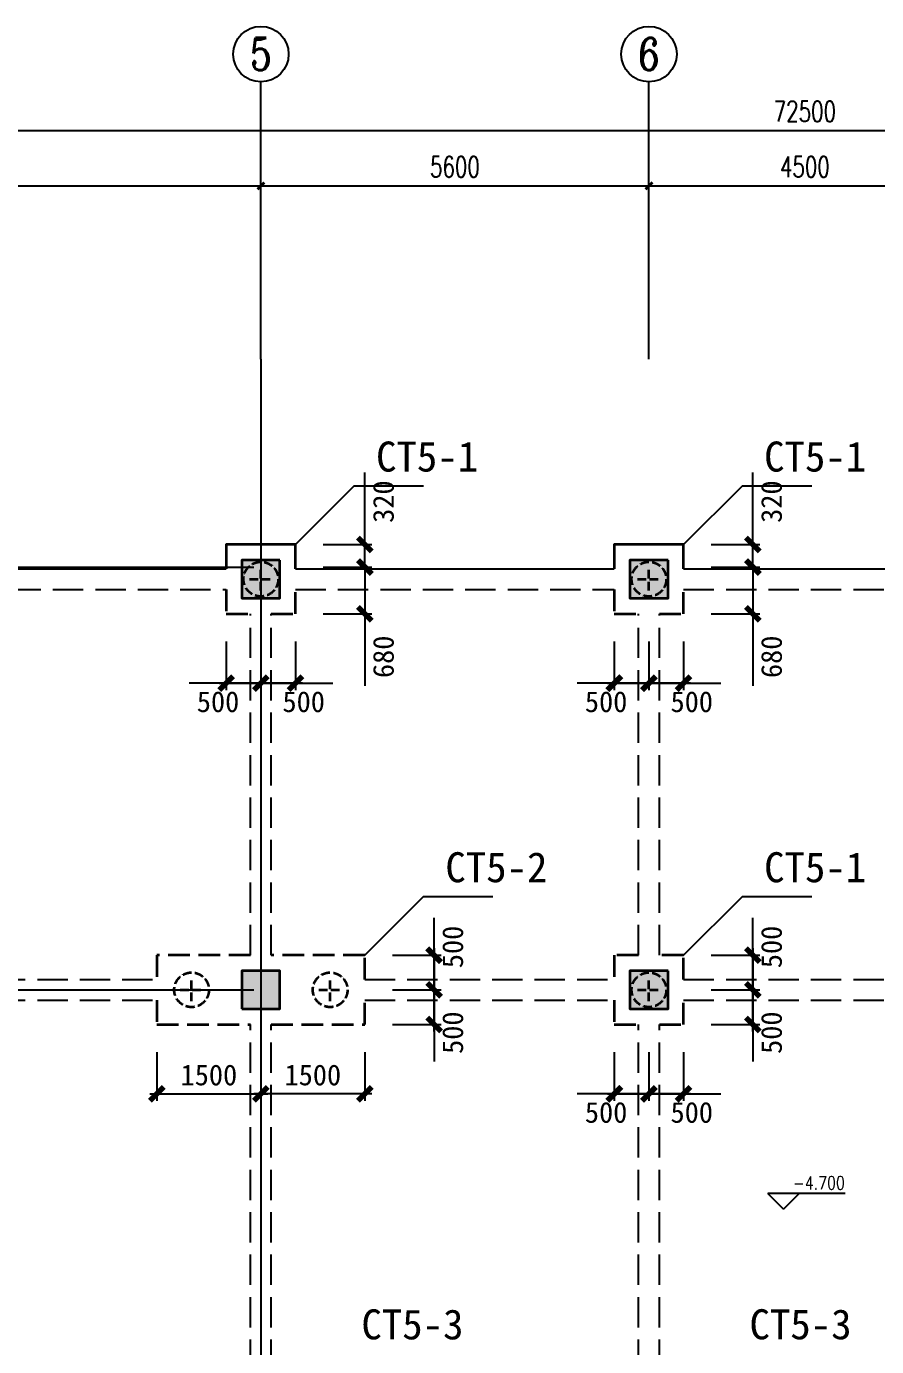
# Model space of a CAD drawing. Header units: millimetres. Extents: x -8252 to 341964, y -299084 to 206355.
# Drawn here: x 171950 to 184218, y 44969 to 64016 of the extents above; entities that cross this region are included whole.
import ezdxf
from ezdxf.enums import TextEntityAlignment as Align

# ---------------------------------------------------------------- set-up
doc = ezdxf.new("R2010")
doc.units = ezdxf.units.MM
doc.header["$LTSCALE"] = 500
doc.header["$PDMODE"] = 2
doc.header["$PDSIZE"] = 200
doc.linetypes.add('DASH', pattern=[0.35, 0.25, -0.1])
doc.linetypes.add('DASHDOT', pattern=[25.4, 12.7, -6.35, 0, -6.35])
for name, color, linetype in [('AXIS', 3, 'Continuous'), ('AXIS_TEXT', 7, 'Continuous'), ('dim____', 70, 'Continuous'), ('DOTE', 20, 'DASHDOT'), ('txt', 7, 'Continuous')]:
    doc.layers.add(name, color=color, linetype=linetype)
for name, color, linetype, lineweight in [('kz', 50, 'Continuous', 25), ('s117', 4, 'Continuous', 25), ('s121', 2, 'Continuous', 35), ('zkz', 200, 'Continuous', 35)]:
    doc.layers.add(name, color=color, linetype=linetype, lineweight=lineweight)
doc.styles.add('_TCH_AXIS', font='COMPLEX', dxfattribs={"bigfont": 'GBCBIG'})
doc.styles.add('_TCH_DIM_T3', font='SIMPLEX', dxfattribs={"width": 0.705882, "bigfont": 'GBCBIG'})
doc.styles.add('COMPLEX', font='COMPLEX')
doc.styles.add('DIM_FONT', font='txt.shx', dxfattribs={"width": 0.8, "bigfont": 'gbcbig.shx'})
doc.styles.add('宋体', font='')
doc.styles.get('宋体').set_extended_font_data('宋体')
doc.dimstyles.new('_TCH_ARCH&&100', dxfattribs={"dimtxt": 297.5, "dimasz": 100, "dimexe": 250, "dimexo": 300, "dimgap": 126.25, "dimtad": 1, "dimdec": 0, "dimzin": 0, "dimdsep": 46, "dimtxsty": '_TCH_DIM_T3', "dimblk": 'ARCHTICK', "dimcen": 0.09, "dimclrt": 7, "dimazin": 2, "dimtfac": 1, "dimtdec": 0, "dimtix": 1, "dimtmove": 2, "dimatfit": 3, "dimfxl": 100, "dimtolj": 1, "dimtzin": 0, "dimarcsym": 0})
doc.dimstyles.new('ISO-25', dxfattribs={"dimtxt": 2.5, "dimasz": 2.5, "dimexe": 1.25, "dimexo": 0.625, "dimtad": 1, "dimtxsty": 'Standard', "dimcen": 2.5, "dimadec": 0, "dimazin": 0, "dimtfac": 1, "dimtmove": 0, "dimatfit": 3, "dimfxl": 1, "dimarcsym": 0})

# ---------------------------------------------------------------- blocks, each defined once
blk = doc.blocks.new('_ArchTick')
at = {"color": 0, "linetype": 'ByBlock', "const_width": 0.4}
blk.add_lwpolyline([(-0.5, -0.5), (0.5, 0.5)], dxfattribs=at)
blk = doc.blocks.new('*D100')
at = {"layer": 'Defpoints', "color": 0, "transparency": 16777216}
for p in [(174833, 55541), (175333, 55541), (175333, 54541)]:
    blk.add_point(p, dxfattribs=at)
at = {"layer": 'dim____', "color": 0, "lineweight": -2, "transparency": 16777216}
for p, q in [((174833, 55141), (174833, 54441)), ((175333, 55141), (175333, 54441)), ((174733, 54541), (175333, 54541)), ((175333, 54541), (176370, 54541))]:
    blk.add_line(p, q, dxfattribs=at)
at = {"layer": 'dim____', "color": 0, "lineweight": -2, "transparency": 16777216, "xscale": 200, "yscale": 200, "zscale": 200, "rotation": 180}
blk.add_blockref('_ArchTick', (174833, 54541), dxfattribs=at)
at = {"layer": 'dim____', "color": 0, "lineweight": -2, "transparency": 16777216, "xscale": 200, "yscale": 200, "zscale": 200}
blk.add_blockref('_ArchTick', (175333, 54541), dxfattribs=at)
at = {"layer": 'dim____', "color": 7, "transparency": 16777216, "insert": (175951, 54271), "char_height": 300, "attachment_point": 5, "style": '宋体'}
blk.add_mtext('500', dxfattribs=at)
blk = doc.blocks.new('*D101')
at = {"layer": 'Defpoints', "color": 0, "transparency": 16777216}
for p in [(175333, 55541), (175833, 55541), (175333, 54541)]:
    blk.add_point(p, dxfattribs=at)
at = {"layer": 'dim____', "color": 0, "lineweight": -2, "transparency": 16777216}
for p, q in [((175333, 55141), (175333, 54441)), ((175833, 55141), (175833, 54441)), ((175333, 54541), (174296, 54541)), ((175933, 54541), (175333, 54541))]:
    blk.add_line(p, q, dxfattribs=at)
at = {"layer": 'dim____', "color": 0, "lineweight": -2, "transparency": 16777216, "xscale": 200, "yscale": 200, "zscale": 200, "rotation": 180}
blk.add_blockref('_ArchTick', (175333, 54541), dxfattribs=at)
at = {"layer": 'dim____', "color": 0, "lineweight": -2, "transparency": 16777216, "xscale": 200, "yscale": 200, "zscale": 200}
blk.add_blockref('_ArchTick', (175833, 54541), dxfattribs=at)
at = {"layer": 'dim____', "color": 7, "transparency": 16777216, "insert": (174715, 54271), "char_height": 300, "attachment_point": 5, "style": '宋体'}
blk.add_mtext('500', dxfattribs=at)
blk = doc.blocks.new('*D104')
at = {"layer": 'Defpoints', "color": 0, "transparency": 16777216}
for p in [(173833, 49616), (175333, 49616), (175333, 48616)]:
    blk.add_point(p, dxfattribs=at)
at = {"layer": 'dim____', "color": 0, "lineweight": -2, "transparency": 16777216}
for p, q in [((173833, 49216), (173833, 48516)), ((175333, 49216), (175333, 48516)), ((173733, 48616), (175433, 48616))]:
    blk.add_line(p, q, dxfattribs=at)
at = {"layer": 'dim____', "color": 0, "lineweight": -2, "transparency": 16777216, "xscale": 200, "yscale": 200, "zscale": 200, "rotation": 180}
blk.add_blockref('_ArchTick', (173833, 48616), dxfattribs=at)
at = {"layer": 'dim____', "color": 0, "lineweight": -2, "transparency": 16777216, "xscale": 200, "yscale": 200, "zscale": 200}
blk.add_blockref('_ArchTick', (175333, 48616), dxfattribs=at)
at = {"layer": 'dim____', "color": 7, "transparency": 16777216, "insert": (174583, 48886), "char_height": 300, "attachment_point": 5, "style": '宋体'}
blk.add_mtext('1500', dxfattribs=at)
blk = doc.blocks.new('*D105')
at = {"layer": 'Defpoints', "color": 0, "transparency": 16777216}
for p in [(175333, 49616), (176833, 49616), (175333, 48616)]:
    blk.add_point(p, dxfattribs=at)
at = {"layer": 'dim____', "color": 0, "lineweight": -2, "transparency": 16777216}
for p, q in [((175333, 49216), (175333, 48516)), ((176833, 49216), (176833, 48516)), ((176933, 48616), (175233, 48616))]:
    blk.add_line(p, q, dxfattribs=at)
at = {"layer": 'dim____', "color": 0, "lineweight": -2, "transparency": 16777216, "xscale": 200, "yscale": 200, "zscale": 200, "rotation": 180}
blk.add_blockref('_ArchTick', (175333, 48616), dxfattribs=at)
at = {"layer": 'dim____', "color": 0, "lineweight": -2, "transparency": 16777216, "xscale": 200, "yscale": 200, "zscale": 200}
blk.add_blockref('_ArchTick', (176833, 48616), dxfattribs=at)
at = {"layer": 'dim____', "color": 7, "transparency": 16777216, "insert": (176083, 48886), "char_height": 300, "attachment_point": 5, "style": '宋体'}
blk.add_mtext('1500', dxfattribs=at)
blk = doc.blocks.new('*D106')
at = {"layer": 'Defpoints', "color": 0, "transparency": 16777216}
for p in [(176833, 50116), (177833, 50116), (176833, 49616)]:
    blk.add_point(p, dxfattribs=at)
at = {"layer": 'dim____', "color": 0, "lineweight": -2, "transparency": 16777216}
for p, q in [((177833, 50116), (177833, 51153)), ((177233, 50116), (177933, 50116)), ((177833, 49516), (177833, 50116)), ((177233, 49616), (177933, 49616))]:
    blk.add_line(p, q, dxfattribs=at)
at = {"layer": 'dim____', "color": 0, "lineweight": -2, "transparency": 16777216, "xscale": 200, "yscale": 200, "zscale": 200}
for p, rotation in [((177833, 50116), 90), ((177833, 49616), 270)]:
    blk.add_blockref('_ArchTick', p, dxfattribs=dict(at, rotation=rotation))
at = {"layer": 'dim____', "color": 7, "transparency": 16777216, "insert": (178103, 50735), "char_height": 300, "attachment_point": 5, "rotation": 90, "style": '宋体'}
blk.add_mtext('500', dxfattribs=at)
blk = doc.blocks.new('*D107')
at = {"layer": 'Defpoints', "color": 0, "transparency": 16777216}
for p in [(176833, 50616), (176833, 50116), (177833, 50116)]:
    blk.add_point(p, dxfattribs=at)
at = {"layer": 'dim____', "color": 0, "lineweight": -2, "transparency": 16777216}
for p, q in [((177833, 50716), (177833, 50116)), ((177233, 50616), (177933, 50616)), ((177233, 50116), (177933, 50116)), ((177833, 50116), (177833, 49080))]:
    blk.add_line(p, q, dxfattribs=at)
at = {"layer": 'dim____', "color": 0, "lineweight": -2, "transparency": 16777216, "xscale": 200, "yscale": 200, "zscale": 200}
for p, rotation in [((177833, 50616), 90), ((177833, 50116), 270)]:
    blk.add_blockref('_ArchTick', p, dxfattribs=dict(at, rotation=rotation))
at = {"layer": 'dim____', "color": 7, "transparency": 16777216, "insert": (178103, 49498), "char_height": 300, "attachment_point": 5, "rotation": 90, "style": '宋体'}
blk.add_mtext('500', dxfattribs=at)
blk = doc.blocks.new('*D304')
at = {"layer": 'Defpoints', "color": 0, "transparency": 16777216}
for p in [(180433, 55541), (180933, 55541), (180933, 54541)]:
    blk.add_point(p, dxfattribs=at)
at = {"layer": 'dim____', "color": 0, "lineweight": -2, "transparency": 16777216}
for p, q in [((180433, 55141), (180433, 54441)), ((180933, 55141), (180933, 54441)), ((180333, 54541), (180933, 54541)), ((180933, 54541), (181970, 54541))]:
    blk.add_line(p, q, dxfattribs=at)
at = {"layer": 'dim____', "color": 0, "lineweight": -2, "transparency": 16777216, "xscale": 200, "yscale": 200, "zscale": 200, "rotation": 180}
blk.add_blockref('_ArchTick', (180433, 54541), dxfattribs=at)
at = {"layer": 'dim____', "color": 0, "lineweight": -2, "transparency": 16777216, "xscale": 200, "yscale": 200, "zscale": 200}
blk.add_blockref('_ArchTick', (180933, 54541), dxfattribs=at)
at = {"layer": 'dim____', "color": 7, "transparency": 16777216, "insert": (181551, 54271), "char_height": 300, "attachment_point": 5, "style": '宋体'}
blk.add_mtext('500', dxfattribs=at)
blk = doc.blocks.new('*D305')
at = {"layer": 'Defpoints', "color": 0, "transparency": 16777216}
for p in [(180933, 55541), (181433, 55541), (180933, 54541)]:
    blk.add_point(p, dxfattribs=at)
at = {"layer": 'dim____', "color": 0, "lineweight": -2, "transparency": 16777216}
for p, q in [((180933, 55141), (180933, 54441)), ((181433, 55141), (181433, 54441)), ((180933, 54541), (179896, 54541)), ((181533, 54541), (180933, 54541))]:
    blk.add_line(p, q, dxfattribs=at)
at = {"layer": 'dim____', "color": 0, "lineweight": -2, "transparency": 16777216, "xscale": 200, "yscale": 200, "zscale": 200, "rotation": 180}
blk.add_blockref('_ArchTick', (180933, 54541), dxfattribs=at)
at = {"layer": 'dim____', "color": 0, "lineweight": -2, "transparency": 16777216, "xscale": 200, "yscale": 200, "zscale": 200}
blk.add_blockref('_ArchTick', (181433, 54541), dxfattribs=at)
at = {"layer": 'dim____', "color": 7, "transparency": 16777216, "insert": (180315, 54271), "char_height": 300, "attachment_point": 5, "style": '宋体'}
blk.add_mtext('500', dxfattribs=at)
blk = doc.blocks.new('*D306')
at = {"layer": 'Defpoints', "color": 0, "transparency": 16777216}
for p in [(180433, 49616), (180933, 49616), (180933, 48616)]:
    blk.add_point(p, dxfattribs=at)
at = {"layer": 'dim____', "color": 0, "lineweight": -2, "transparency": 16777216}
for p, q in [((180433, 49216), (180433, 48516)), ((180933, 49216), (180933, 48516)), ((180333, 48616), (180933, 48616)), ((180933, 48616), (181970, 48616))]:
    blk.add_line(p, q, dxfattribs=at)
at = {"layer": 'dim____', "color": 0, "lineweight": -2, "transparency": 16777216, "xscale": 200, "yscale": 200, "zscale": 200, "rotation": 180}
blk.add_blockref('_ArchTick', (180433, 48616), dxfattribs=at)
at = {"layer": 'dim____', "color": 0, "lineweight": -2, "transparency": 16777216, "xscale": 200, "yscale": 200, "zscale": 200}
blk.add_blockref('_ArchTick', (180933, 48616), dxfattribs=at)
at = {"layer": 'dim____', "color": 7, "transparency": 16777216, "insert": (181551, 48346), "char_height": 300, "attachment_point": 5, "style": '宋体'}
blk.add_mtext('500', dxfattribs=at)
blk = doc.blocks.new('*D307')
at = {"layer": 'Defpoints', "color": 0, "transparency": 16777216}
for p in [(180933, 49616), (181433, 49616), (180933, 48616)]:
    blk.add_point(p, dxfattribs=at)
at = {"layer": 'dim____', "color": 0, "lineweight": -2, "transparency": 16777216}
for p, q in [((180933, 49216), (180933, 48516)), ((181433, 49216), (181433, 48516)), ((180933, 48616), (179896, 48616)), ((181533, 48616), (180933, 48616))]:
    blk.add_line(p, q, dxfattribs=at)
at = {"layer": 'dim____', "color": 0, "lineweight": -2, "transparency": 16777216, "xscale": 200, "yscale": 200, "zscale": 200, "rotation": 180}
blk.add_blockref('_ArchTick', (180933, 48616), dxfattribs=at)
at = {"layer": 'dim____', "color": 0, "lineweight": -2, "transparency": 16777216, "xscale": 200, "yscale": 200, "zscale": 200}
blk.add_blockref('_ArchTick', (181433, 48616), dxfattribs=at)
at = {"layer": 'dim____', "color": 7, "transparency": 16777216, "insert": (180315, 48346), "char_height": 300, "attachment_point": 5, "style": '宋体'}
blk.add_mtext('500', dxfattribs=at)
blk = doc.blocks.new('*D308')
at = {"layer": 'Defpoints', "color": 0, "transparency": 16777216}
for p in [(181433, 50116), (182433, 50116), (181433, 49616)]:
    blk.add_point(p, dxfattribs=at)
at = {"layer": 'dim____', "color": 0, "lineweight": -2, "transparency": 16777216}
for p, q in [((182433, 50116), (182433, 51153)), ((181833, 50116), (182533, 50116)), ((182433, 49516), (182433, 50116)), ((181833, 49616), (182533, 49616))]:
    blk.add_line(p, q, dxfattribs=at)
at = {"layer": 'dim____', "color": 0, "lineweight": -2, "transparency": 16777216, "xscale": 200, "yscale": 200, "zscale": 200}
for p, rotation in [((182433, 50116), 90), ((182433, 49616), 270)]:
    blk.add_blockref('_ArchTick', p, dxfattribs=dict(at, rotation=rotation))
at = {"layer": 'dim____', "color": 7, "transparency": 16777216, "insert": (182703, 50735), "char_height": 300, "attachment_point": 5, "rotation": 90, "style": '宋体'}
blk.add_mtext('500', dxfattribs=at)
blk = doc.blocks.new('*D309')
at = {"layer": 'Defpoints', "color": 0, "transparency": 16777216}
for p in [(181433, 50616), (181433, 50116), (182433, 50116)]:
    blk.add_point(p, dxfattribs=at)
at = {"layer": 'dim____', "color": 0, "lineweight": -2, "transparency": 16777216}
for p, q in [((182433, 50716), (182433, 50116)), ((181833, 50616), (182533, 50616)), ((181833, 50116), (182533, 50116)), ((182433, 50116), (182433, 49080))]:
    blk.add_line(p, q, dxfattribs=at)
at = {"layer": 'dim____', "color": 0, "lineweight": -2, "transparency": 16777216, "xscale": 200, "yscale": 200, "zscale": 200}
for p, rotation in [((182433, 50616), 90), ((182433, 50116), 270)]:
    blk.add_blockref('_ArchTick', p, dxfattribs=dict(at, rotation=rotation))
at = {"layer": 'dim____', "color": 7, "transparency": 16777216, "insert": (182703, 49498), "char_height": 300, "attachment_point": 5, "rotation": 90, "style": '宋体'}
blk.add_mtext('500', dxfattribs=at)
blk = doc.blocks.new('_AXISO')
blk.add_circle((0, 0), 0.5)
at = {"layer": 'AXIS_TEXT', "style": 'COMPLEX', "width": 1.041667}
blk.add_attdef('A', text='', height=0.56, dxfattribs=at).set_placement((-0.25, -0.28), (0.25, -0.28), align=Align.FIT)
blk = doc.blocks.new('*D855')
at = {"layer": 'AXIS', "color": 0, "lineweight": -2, "transparency": 16777216}
for p, q in [((146933, 59516), (146933, 62766)), ((219433, 59516), (219433, 62766)), ((146933, 62516), (219433, 62516))]:
    blk.add_line(p, q, dxfattribs=at)
at = {"layer": 'Defpoints', "color": 0, "transparency": 16777216}
for p in [(219433, 62516), (146933, 59216), (219433, 59216)]:
    blk.add_point(p, dxfattribs=at)
at = {"layer": 'AXIS', "color": 0, "lineweight": -2, "transparency": 16777216, "xscale": 100, "yscale": 100, "zscale": 100, "rotation": 180}
blk.add_blockref('_ArchTick', (146933, 62516), dxfattribs=at)
at = {"layer": 'AXIS', "color": 0, "lineweight": -2, "transparency": 16777216, "xscale": 100, "yscale": 100, "zscale": 100}
blk.add_blockref('_ArchTick', (219433, 62516), dxfattribs=at)
at = {"layer": 'AXIS', "color": 7, "transparency": 16777216, "insert": (183183, 62791), "char_height": 297.5, "attachment_point": 5, "style": '_TCH_DIM_T3'}
blk.add_mtext('\\A1;72500', dxfattribs=at)
blk = doc.blocks.new('*D859')
at = {"layer": 'AXIS', "color": 0, "lineweight": -2, "transparency": 16777216}
for p, q in [((166933, 59516), (166933, 61966)), ((175333, 59516), (175333, 61966)), ((166933, 61716), (175333, 61716))]:
    blk.add_line(p, q, dxfattribs=at)
at = {"layer": 'Defpoints', "color": 0, "transparency": 16777216}
for p in [(175333, 61716), (166933, 59216), (175333, 59216)]:
    blk.add_point(p, dxfattribs=at)
at = {"layer": 'AXIS', "color": 0, "lineweight": -2, "transparency": 16777216, "xscale": 100, "yscale": 100, "zscale": 100, "rotation": 180}
blk.add_blockref('_ArchTick', (166933, 61716), dxfattribs=at)
at = {"layer": 'AXIS', "color": 0, "lineweight": -2, "transparency": 16777216, "xscale": 100, "yscale": 100, "zscale": 100}
blk.add_blockref('_ArchTick', (175333, 61716), dxfattribs=at)
at = {"layer": 'AXIS', "color": 7, "transparency": 16777216, "insert": (171133, 61991), "char_height": 297.5, "attachment_point": 5, "style": '_TCH_DIM_T3'}
blk.add_mtext('\\A1;8400', dxfattribs=at)
blk = doc.blocks.new('*D860')
at = {"layer": 'AXIS', "color": 0, "lineweight": -2, "transparency": 16777216}
for p, q in [((175333, 59516), (175333, 61966)), ((180933, 59516), (180933, 61966)), ((175333, 61716), (180933, 61716))]:
    blk.add_line(p, q, dxfattribs=at)
at = {"layer": 'Defpoints', "color": 0, "transparency": 16777216}
for p in [(180933, 61716), (175333, 59216), (180933, 59216)]:
    blk.add_point(p, dxfattribs=at)
at = {"layer": 'AXIS', "color": 0, "lineweight": -2, "transparency": 16777216, "xscale": 100, "yscale": 100, "zscale": 100, "rotation": 180}
blk.add_blockref('_ArchTick', (175333, 61716), dxfattribs=at)
at = {"layer": 'AXIS', "color": 0, "lineweight": -2, "transparency": 16777216, "xscale": 100, "yscale": 100, "zscale": 100}
blk.add_blockref('_ArchTick', (180933, 61716), dxfattribs=at)
at = {"layer": 'AXIS', "color": 7, "transparency": 16777216, "insert": (178133, 61991), "char_height": 297.5, "attachment_point": 5, "style": '_TCH_DIM_T3'}
blk.add_mtext('\\A1;5600', dxfattribs=at)
blk = doc.blocks.new('*D861')
at = {"layer": 'AXIS', "color": 0, "lineweight": -2, "transparency": 16777216}
for p, q in [((180933, 59516), (180933, 61966)), ((185433, 59516), (185433, 61966)), ((180933, 61716), (185433, 61716))]:
    blk.add_line(p, q, dxfattribs=at)
at = {"layer": 'Defpoints', "color": 0, "transparency": 16777216}
for p in [(185433, 61716), (180933, 59216), (185433, 59216)]:
    blk.add_point(p, dxfattribs=at)
at = {"layer": 'AXIS', "color": 0, "lineweight": -2, "transparency": 16777216, "xscale": 100, "yscale": 100, "zscale": 100, "rotation": 180}
blk.add_blockref('_ArchTick', (180933, 61716), dxfattribs=at)
at = {"layer": 'AXIS', "color": 0, "lineweight": -2, "transparency": 16777216, "xscale": 100, "yscale": 100, "zscale": 100}
blk.add_blockref('_ArchTick', (185433, 61716), dxfattribs=at)
at = {"layer": 'AXIS', "color": 7, "transparency": 16777216, "insert": (183183, 61991), "char_height": 297.5, "attachment_point": 5, "style": '_TCH_DIM_T3'}
blk.add_mtext('\\A1;4500', dxfattribs=at)
blk = doc.blocks.new('*D1032')
at = {"layer": 'Defpoints', "color": 0, "transparency": 16777216}
for p in [(175833, 56216), (176833, 56216), (175833, 55541)]:
    blk.add_point(p, dxfattribs=at)
at = {"layer": 'dim____', "color": 0, "lineweight": -2, "transparency": 16777216}
for p, q in [((176233, 56216), (176933, 56216)), ((176833, 56216), (176833, 55441)), ((176233, 55541), (176933, 55541)), ((176833, 55541), (176833, 54500))]:
    blk.add_line(p, q, dxfattribs=at)
at = {"layer": 'dim____', "color": 0, "lineweight": -2, "transparency": 16777216, "xscale": 200, "yscale": 200, "zscale": 200}
for p, rotation in [((176833, 56216), 90), ((176833, 55541), 270)]:
    blk.add_blockref('_ArchTick', p, dxfattribs=dict(at, rotation=rotation))
at = {"layer": 'dim____', "color": 7, "transparency": 16777216, "insert": (177103, 54921), "char_height": 300, "attachment_point": 5, "rotation": 90, "style": '宋体'}
blk.add_mtext('680', dxfattribs=at)
blk = doc.blocks.new('*D1033')
at = {"layer": 'Defpoints', "color": 0, "transparency": 16777216}
for p in [(175833, 56541), (175833, 56216), (176833, 56216)]:
    blk.add_point(p, dxfattribs=at)
at = {"layer": 'dim____', "color": 0, "lineweight": -2, "transparency": 16777216}
for p, q in [((176833, 56541), (176833, 57578)), ((176833, 56216), (176833, 56641)), ((176233, 56541), (176933, 56541)), ((176233, 56216), (176933, 56216))]:
    blk.add_line(p, q, dxfattribs=at)
at = {"layer": 'dim____', "color": 0, "lineweight": -2, "transparency": 16777216, "xscale": 200, "yscale": 200, "zscale": 200}
for p, rotation in [((176833, 56541), 90), ((176833, 56216), 270)]:
    blk.add_blockref('_ArchTick', p, dxfattribs=dict(at, rotation=rotation))
at = {"layer": 'dim____', "color": 7, "transparency": 16777216, "insert": (177103, 57160), "char_height": 300, "attachment_point": 5, "rotation": 90, "style": '宋体'}
blk.add_mtext('320', dxfattribs=at)
blk = doc.blocks.new('*D1034')
at = {"layer": 'Defpoints', "color": 0, "transparency": 16777216}
for p in [(181433, 56216), (182433, 56216), (181433, 55541)]:
    blk.add_point(p, dxfattribs=at)
at = {"layer": 'dim____', "color": 0, "lineweight": -2, "transparency": 16777216}
for p, q in [((181833, 56216), (182533, 56216)), ((182433, 56216), (182433, 55441)), ((181833, 55541), (182533, 55541)), ((182433, 55541), (182433, 54500))]:
    blk.add_line(p, q, dxfattribs=at)
at = {"layer": 'dim____', "color": 0, "lineweight": -2, "transparency": 16777216, "xscale": 200, "yscale": 200, "zscale": 200}
for p, rotation in [((182433, 56216), 90), ((182433, 55541), 270)]:
    blk.add_blockref('_ArchTick', p, dxfattribs=dict(at, rotation=rotation))
at = {"layer": 'dim____', "color": 7, "transparency": 16777216, "insert": (182703, 54921), "char_height": 300, "attachment_point": 5, "rotation": 90, "style": '宋体'}
blk.add_mtext('680', dxfattribs=at)
blk = doc.blocks.new('*D1035')
at = {"layer": 'Defpoints', "color": 0, "transparency": 16777216}
for p in [(181433, 56541), (181433, 56216), (182433, 56216)]:
    blk.add_point(p, dxfattribs=at)
at = {"layer": 'dim____', "color": 0, "lineweight": -2, "transparency": 16777216}
for p, q in [((182433, 56541), (182433, 57578)), ((182433, 56216), (182433, 56641)), ((181833, 56541), (182533, 56541)), ((181833, 56216), (182533, 56216))]:
    blk.add_line(p, q, dxfattribs=at)
at = {"layer": 'dim____', "color": 0, "lineweight": -2, "transparency": 16777216, "xscale": 200, "yscale": 200, "zscale": 200}
for p, rotation in [((182433, 56541), 90), ((182433, 56216), 270)]:
    blk.add_blockref('_ArchTick', p, dxfattribs=dict(at, rotation=rotation))
at = {"layer": 'dim____', "color": 7, "transparency": 16777216, "insert": (182703, 57160), "char_height": 300, "attachment_point": 5, "rotation": 90, "style": '宋体'}
blk.add_mtext('320', dxfattribs=at)

msp = doc.modelspace()

# ---------------------------------------------------------------- hatches: boundary and pattern name
at = {"layer": 'kz'}
h = msp.add_hatch(color=52, dxfattribs=at)
h.dxf.hatch_style = 1
h.paths.add_polyline_path([(175608.088, 56316.423), (175058.088, 56316.423), (175058.088, 55766.423), (175608.088, 55766.423)])
h = msp.add_hatch(color=52, dxfattribs=at)
h.dxf.hatch_style = 1
h.paths.add_polyline_path([(181208.088, 56316.423), (180658.088, 56316.423), (180658.088, 55766.423), (181208.088, 55766.423)])
h = msp.add_hatch(color=52, dxfattribs=at)
h.dxf.hatch_style = 1
h.paths.add_polyline_path([(175058.088, 49841.423), (175608.088, 49841.423), (175608.088, 50391.423), (175058.088, 50391.423)])
h = msp.add_hatch(color=52, dxfattribs=at)
h.dxf.hatch_style = 1
h.paths.add_polyline_path([(181208.088, 50391.423), (180658.088, 50391.423), (180658.088, 49841.423), (181208.088, 49841.423)])

# ---------------------------------------------------------------- linework, layer by layer
at = {"layer": 'AXIS'}
for p, q in [((175333.088, 59216.423), (175333.088, 63216.423)), ((180933.088, 59216.423), (180933.088, 63216.423))]:
    msp.add_line(p, q, dxfattribs=at)
at = {"layer": 'dim____'}
for p, q in [((183766.894, 47175.678), (182649.105, 47175.678)), ((182874.105, 46950.678), (182649.105, 47175.678)), ((182874.105, 46950.678), (183099.105, 47175.678))]:
    msp.add_line(p, q, dxfattribs=at)
at = {"layer": 'DOTE', "ltscale": 5}
for p, q in [((175333.088, 59216.423), (175333.088, -2133.577)), ((143483.088, 56216.423), (222433.088, 56216.423)), ((143483.088, 50116.423), (222433.088, 50116.423))]:
    msp.add_line(p, q, dxfattribs=at)
at = {"layer": 'kz', "lineweight": 35}
for points in [[(175608.088, 56316.423), (175058.088, 56316.423), (175058.088, 55766.423), (175608.088, 55766.423)], [(181208.088, 56316.423), (180658.088, 56316.423), (180658.088, 55766.423), (181208.088, 55766.423)], [(175058.088, 49841.423), (175608.088, 49841.423), (175608.088, 50391.423), (175058.088, 50391.423)], [(181208.088, 50391.423), (180658.088, 50391.423), (180658.088, 49841.423), (181208.088, 49841.423)]]:
    msp.add_lwpolyline(points, close=True, dxfattribs=at)
at = {"layer": 's117'}
for p, q in [((167433.274, 56191.423), (174833.088, 56191.423)), ((175833.088, 56191.423), (180433.088, 56191.423)), ((181433.088, 56191.423), (184933.088, 56191.423))]:
    msp.add_line(p, q, dxfattribs=at)
at = {"layer": 's117', "linetype": 'DASH', "ltscale": 3.5}
for p, q in [((167433.274, 55891.423), (174833.088, 55891.423)), ((175833.088, 55891.423), (180433.088, 55891.423)), ((181433.088, 55891.423), (184933.088, 55891.423)), ((175183.088, 50616.423), (175183.088, 55541.423)), ((175483.088, 50616.423), (175483.088, 55541.423)), ((180783.088, 50616.423), (180783.088, 55541.423)), ((181083.088, 50616.423), (181083.088, 55541.423)), ((168433.19, 50266.423), (173833.088, 50266.423)), ((176833.088, 50266.423), (180433.088, 50266.423)), ((181433.088, 50266.423), (184933.088, 50266.423)), ((168433.19, 49966.423), (173833.088, 49966.423)), ((176833.088, 49966.423), (180433.088, 49966.423)), ((181433.088, 49966.423), (184933.088, 49966.423)), ((175183.088, 44021.123), (175183.088, 49616.423)), ((175483.088, 44021.123), (175483.088, 49616.423)), ((180783.088, 44021.123), (180783.088, 49616.423)), ((181083.088, 44021.123), (181083.088, 49616.423))]:
    msp.add_line(p, q, dxfattribs=at)
at = {"layer": 's121'}
for points in [[(175833.088, 56191.423), (175833.088, 56541.423), (174833.088, 56541.423), (174833.088, 56191.423)], [(181433.088, 56191.423), (181433.088, 56541.423), (180433.088, 56541.423), (180433.088, 56191.423)]]:
    msp.add_lwpolyline(points, dxfattribs=at)
at = {"layer": 's121', "linetype": 'DASH', "ltscale": 2.5}
for points in [[(174833.088, 55891.423), (174833.088, 55541.423), (175183.088, 55541.423)], [(175483.088, 55541.423), (175833.088, 55541.423), (175833.088, 55891.423)], [(180433.088, 55891.423), (180433.088, 55541.423), (180783.088, 55541.423)], [(181083.088, 55541.423), (181433.088, 55541.423), (181433.088, 55891.423)], [(175183.088, 50616.423), (173833.088, 50616.423), (173833.088, 50266.423)], [(176833.088, 50266.423), (176833.088, 50616.423), (175483.088, 50616.423)], [(180783.088, 50616.423), (180433.088, 50616.423), (180433.088, 50266.423)], [(181433.088, 50266.423), (181433.088, 50616.423), (181083.088, 50616.423)], [(173833.088, 49966.423), (173833.088, 49616.423), (175183.088, 49616.423)], [(175483.088, 49616.423), (176833.088, 49616.423), (176833.088, 49966.423)], [(180433.088, 49966.423), (180433.088, 49616.423), (180783.088, 49616.423)], [(181083.088, 49616.423), (181433.088, 49616.423), (181433.088, 49966.423)]]:
    msp.add_lwpolyline(points, dxfattribs=at)
at = {"layer": 'txt'}
for points in [[(175833.088, 56541.423), (176681.616, 57389.951), (177681.616, 57389.951)], [(181433.088, 56541.423), (182281.616, 57389.951), (183281.616, 57389.951)], [(176833.088, 50616.423), (177681.616, 51464.951), (178681.616, 51464.951)], [(181433.088, 50616.423), (182281.616, 51464.951), (183281.616, 51464.951)]]:
    msp.add_lwpolyline(points, dxfattribs=at)
at = {"layer": 'zkz', "linetype": 'DASH'}
for p, q in [((175333.088, 55876.423), (175333.088, 56206.423)), ((180933.088, 55876.423), (180933.088, 56206.423)), ((175168.088, 56041.423), (175498.088, 56041.423)), ((180768.088, 56041.423), (181098.088, 56041.423)), ((174168.088, 50116.423), (174498.088, 50116.423)), ((174333.088, 49951.423), (174333.088, 50281.423)), ((176168.088, 50116.423), (176498.088, 50116.423)), ((176333.088, 49951.423), (176333.088, 50281.423)), ((180768.088, 50116.423), (181098.088, 50116.423)), ((180933.088, 49951.423), (180933.088, 50281.423))]:
    msp.add_line(p, q, dxfattribs=at)
for centre in [(175333.088, 56041.423), (180933.088, 56041.423), (174333.088, 50116.423), (176333.088, 50116.423), (180933.088, 50116.423)]:
    msp.add_circle(centre, 250, dxfattribs=at)

# ---------------------------------------------------------------- block references
at = {"layer": 'AXIS'}
ref = msp.add_blockref('_AXISO', (175333.088, 63616.423), dxfattribs=dict(at, xscale=800, yscale=800, zscale=800))
ref.add_attrib('A', '5', dxfattribs={"layer": 'AXIS_TEXT', "height": 465.948, "style": '_TCH_AXIS'}).set_placement((175177.772, 63383.449), (175488.404, 63383.449), align=Align.FIT)
ref = msp.add_blockref('_AXISO', (180933.088, 63616.423), dxfattribs=dict(at, xscale=800, yscale=800, zscale=800))
ref.add_attrib('A', '6', dxfattribs={"layer": 'AXIS_TEXT', "height": 465.948, "style": '_TCH_AXIS'}).set_placement((180777.772, 63383.449), (181088.404, 63383.449), align=Align.FIT)

# ---------------------------------------------------------------- texts
at = {"layer": 'dim____', "style": 'DIM_FONT', "width": 0.8}
msp.add_text('-4.700', height=187.5, dxfattribs=at).set_placement((183759.715, 47237.405), align=Align.RIGHT)
at = {"layer": 'txt', "char_height": 433, "width": 1000, "attachment_point": 5}
for s, insert in [('CT5-1', (177731.778, 57806.684)), ('CT5-1', (183331.778, 57806.684)), ('CT5-2', (178731.778, 51881.684)), ('CT5-1', (183331.778, 51881.684)), ('CT5-3', (177520.453, 45286.384)), ('CT5-3', (183120.268, 45287.385))]:
    msp.add_mtext(s, dxfattribs=dict(at, insert=insert))

# ---------------------------------------------------------------- dimensions: what is measured, and where the dimension line sits
at = {"layer": 'AXIS'}
for p1, p2, distance, picture, middle in [((146933.088, 59216.423), (219433.088, 59216.423), 3300, '*D855', (183183.088, 62791.423)), ((166933.274, 59216.423), (175333.088, 59216.423), 2500, '*D859', (171133.181, 61991.423)), ((175333.088, 59216.423), (180933.088, 59216.423), 2500, '*D860', (178133.088, 61991.423)), ((180933.088, 59216.423), (185433.088, 59216.423), 2500, '*D861', (183183.088, 61991.423))]:
    dim = msp.add_aligned_dim(p1=p1, p2=p2, distance=distance, dimstyle='_TCH_ARCH&&100', dxfattribs=at)
    dim.commit()
    dim.dimension.update_dxf_attribs({"geometry": picture, "text_midpoint": middle})
at = {"layer": 'dim____'}
for base, p1, p2, angle, picture, middle in [((176833.088, 56216.423), (175833.088, 56541.423), (175833.088, 56216.423), 270, '*D1033', (176833.088, 57159.747)), ((182433.088, 56216.423), (181433.088, 56541.423), (181433.088, 56216.423), 270, '*D1035', (182433.088, 57159.747)), ((176833.088, 56216.423), (175833.088, 55541.423), (175833.088, 56216.423), 90, '*D1032', (176833.088, 54920.585)), ((182433.088, 56216.423), (181433.088, 55541.423), (181433.088, 56216.423), 90, '*D1034', (182433.088, 54920.585))]:
    dim = msp.add_linear_dim(base=base, p1=p1, p2=p2, angle=angle, dimstyle='ISO-25', override={"dimtxt": 300, "dimasz": 200, "dimexe": 100, "dimexo": 400, "dimgap": 120, "dimtad": 2, "dimrnd": 10, "dimtxsty": '宋体', "dimblk1": 'ArchTick', "dimblk2": 'ArchTick', "dimsah": 1, "dimdle": 100, "dimclrt": 7}, dxfattribs=at)
    dim.commit()
    dim.dimension.update_dxf_attribs({"geometry": picture, "text_midpoint": middle, "dimtype": 161})
for p1, p2, distance, override, picture, middle in [((175833.088, 55541.423), (175333.088, 55541.423), 1000, {"dimtxt": 300, "dimasz": 200, "dimexe": 100, "dimexo": 400, "dimgap": 120, "dimtad": 2, "dimrnd": 10, "dimtxsty": '宋体', "dimblk1": 'ArchTick', "dimblk2": 'ArchTick', "dimsah": 1, "dimdle": 100, "dimclrt": 7}, '*D101', (174714.764, 54271.423)), ((174833.088, 55541.423), (175333.088, 55541.423), -1000, {"dimtxt": 300, "dimasz": 200, "dimexe": 100, "dimexo": 400, "dimgap": 120, "dimtad": 2, "dimrnd": 10, "dimtxsty": '宋体', "dimblk1": 'ArchTick', "dimblk2": 'ArchTick', "dimsah": 1, "dimdle": 100, "dimclrt": 7}, '*D100', (175951.412, 54271.423)), ((181433.088, 55541.423), (180933.088, 55541.423), 1000, {"dimtxt": 300, "dimasz": 200, "dimexe": 100, "dimexo": 400, "dimgap": 120, "dimtad": 2, "dimrnd": 10, "dimtxsty": '宋体', "dimblk1": 'ArchTick', "dimblk2": 'ArchTick', "dimsah": 1, "dimdle": 100, "dimclrt": 7}, '*D305', (180314.764, 54271.423)), ((180433.088, 55541.423), (180933.088, 55541.423), -1000, {"dimtxt": 300, "dimasz": 200, "dimexe": 100, "dimexo": 400, "dimgap": 120, "dimtad": 2, "dimrnd": 10, "dimtxsty": '宋体', "dimblk1": 'ArchTick', "dimblk2": 'ArchTick', "dimsah": 1, "dimdle": 100, "dimclrt": 7}, '*D304', (181551.412, 54271.423)), ((176833.088, 49616.423), (176833.088, 50116.423), -1000, {"dimtxt": 300, "dimasz": 200, "dimexe": 100, "dimexo": 400, "dimgap": 120, "dimtad": 2, "dimrnd": 10, "dimtxsty": '宋体', "dimblk1": 'ArchTick', "dimblk2": 'ArchTick', "dimsah": 1, "dimdle": 100, "dimclrt": 7}, '*D106', (178103.088, 50734.747)), ((181433.088, 49616.423), (181433.088, 50116.423), -1000, {"dimtxt": 300, "dimasz": 200, "dimexe": 100, "dimexo": 400, "dimgap": 120, "dimtad": 2, "dimrnd": 10, "dimtxsty": '宋体', "dimblk1": 'ArchTick', "dimblk2": 'ArchTick', "dimsah": 1, "dimdle": 100, "dimclrt": 7}, '*D308', (182703.088, 50734.747)), ((176833.088, 50616.423), (176833.088, 50116.423), 1000, {"dimtxt": 300, "dimasz": 200, "dimexe": 100, "dimexo": 400, "dimgap": 120, "dimtad": 2, "dimrnd": 10, "dimtxsty": '宋体', "dimblk1": 'ArchTick', "dimblk2": 'ArchTick', "dimsah": 1, "dimdle": 100, "dimclrt": 7}, '*D107', (178103.088, 49498.099)), ((181433.088, 50616.423), (181433.088, 50116.423), 1000, {"dimtxt": 300, "dimasz": 200, "dimexe": 100, "dimexo": 400, "dimgap": 120, "dimtad": 2, "dimrnd": 10, "dimtxsty": '宋体', "dimblk1": 'ArchTick', "dimblk2": 'ArchTick', "dimsah": 1, "dimdle": 100, "dimclrt": 7}, '*D309', (182703.088, 49498.099)), ((173833.088, 49616.423), (175333.088, 49616.423), -1000, {"dimtxt": 300, "dimasz": 200, "dimexe": 100, "dimexo": 400, "dimgap": 120, "dimrnd": 10, "dimtxsty": '宋体', "dimblk1": 'ArchTick', "dimblk2": 'ArchTick', "dimsah": 1, "dimdle": 100, "dimclrt": 7, "dimtix": 1}, '*D104', (174583.088, 48886.423)), ((176833.088, 49616.423), (175333.088, 49616.423), 1000, {"dimtxt": 300, "dimasz": 200, "dimexe": 100, "dimexo": 400, "dimgap": 120, "dimrnd": 10, "dimtxsty": '宋体', "dimblk1": 'ArchTick', "dimblk2": 'ArchTick', "dimsah": 1, "dimdle": 100, "dimclrt": 7, "dimtix": 1}, '*D105', (176083.088, 48886.423)), ((181433.088, 49616.423), (180933.088, 49616.423), 1000, {"dimtxt": 300, "dimasz": 200, "dimexe": 100, "dimexo": 400, "dimgap": 120, "dimtad": 2, "dimrnd": 10, "dimtxsty": '宋体', "dimblk1": 'ArchTick', "dimblk2": 'ArchTick', "dimsah": 1, "dimdle": 100, "dimclrt": 7}, '*D307', (180314.764, 48346.423)), ((180433.088, 49616.423), (180933.088, 49616.423), -1000, {"dimtxt": 300, "dimasz": 200, "dimexe": 100, "dimexo": 400, "dimgap": 120, "dimtad": 2, "dimrnd": 10, "dimtxsty": '宋体', "dimblk1": 'ArchTick', "dimblk2": 'ArchTick', "dimsah": 1, "dimdle": 100, "dimclrt": 7}, '*D306', (181551.412, 48346.423))]:
    dim = msp.add_aligned_dim(p1=p1, p2=p2, distance=distance, dimstyle='ISO-25', override=override, dxfattribs=at)
    dim.commit()
    dim.dimension.update_dxf_attribs({"geometry": picture, "text_midpoint": middle})

doc.saveas('drawing.dxf')
